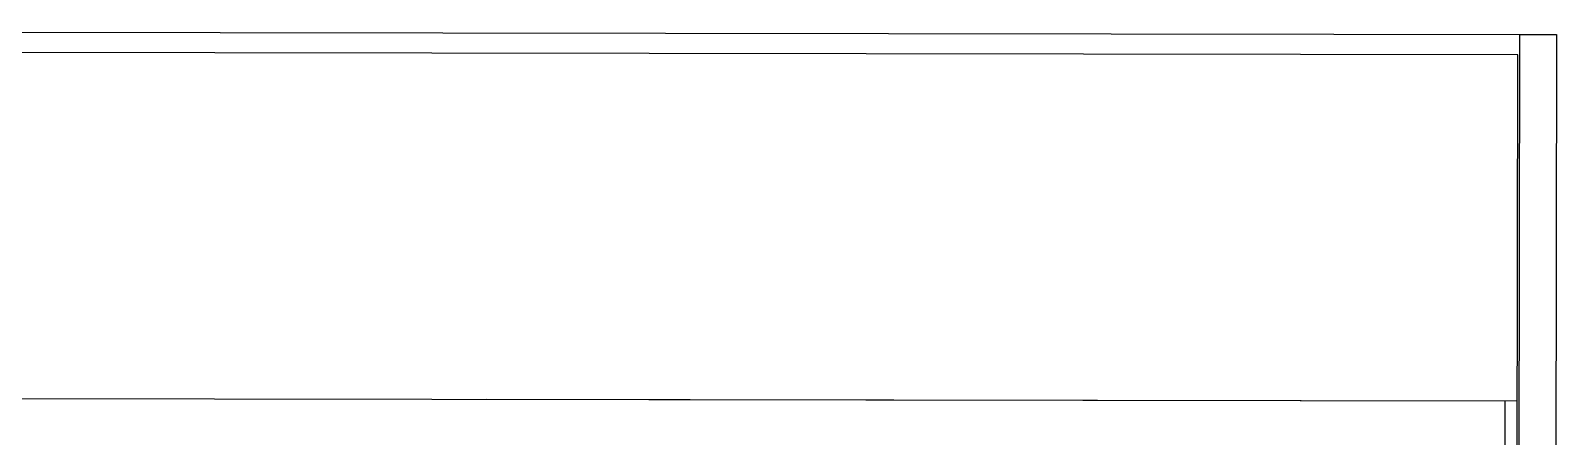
# Model space of a CAD drawing. Header units: inches. Extents: x 54 to 199, y 70 to 109.
# Drawn here: x 144.918 to 145.667, y 80.224 to 80.423 of the extents above; entities that cross this region are included whole.
import ezdxf
from ezdxf.enums import TextEntityAlignment as Align

# ---------------------------------------------------------------- set-up
doc = ezdxf.new("R2010")
doc.units = ezdxf.units.IN
doc.header["$MEASUREMENT"] = 0
doc.linetypes.add('ACAD_ISO03W100', pattern=[30, 12, -18])
doc.linetypes.add('DASHED', pattern=[0.75, 0.5, -0.25])
doc.layers.add('GOLDCLADDING', color=7, linetype='Continuous', true_color=0xffc20a)
doc.styles.add('ROMANS', font='romans.shx')

# ---------------------------------------------------------------- blocks, each defined once
blk = doc.blocks.new('GRWRFHRH')
at = {"color": 252, "ltscale": 3}
for p, q in [((4.33879, 7.75415), (5.68879, 7.75215)), ((5.68879, 7.75215), (5.6882, 7.35215)), ((5.66953, 7.57218), (4.35753, 7.57412)), ((5.66947, 7.53218), (5.66953, 7.57218))]:
    blk.add_line(p, q, dxfattribs=at)
at = {"color": 252, "linetype": 'ACAD_ISO03W100'}
for p, q in [((5.6702, 7.35218), (5.67079, 7.75218)), ((5.67079, 7.75218), (5.68879, 7.75215)), ((5.68879, 7.75215), (5.6882, 7.35215)), ((5.66978, 7.74218), (4.35778, 7.74412)), ((5.66921, 7.36218), (5.66978, 7.74218))]:
    blk.add_line(p, q, dxfattribs=at)
at = {"color": 252, "linetype": 'DASHED'}
for q in [(4.56352, 7.5738), (5.66339, 7.48611)]:
    blk.add_line((5.66351, 7.57219), q, dxfattribs=at)
at = {"color": 252, "style": 'ROMANS'}
for p in [(-5.11757, 7.45916, 0), (3.16531, 4.70638, 0), (-5.11757, 4.62872, 0)]:
    blk.add_attdef('ELEV', text='', height=0.10354, dxfattribs=at).set_placement(p, align=Align.BOTTOM_LEFT)
for p in [(-5.11757, 7.39034, 0), (3.16531, 4.63756, 0), (-5.11757, 4.5599, 0)]:
    blk.add_attdef('LEVEL', text='', height=0.10354, dxfattribs=at).set_placement(p, align=Align.TOP_LEFT)

msp = doc.modelspace()

# ---------------------------------------------------------------- block references
at = {"layer": 'GOLDCLADDING'}
msp.add_blockref('GRWRFHRH', (139.97813, 72.66933, 0), dxfattribs=at)

doc.saveas('drawing.dxf')
